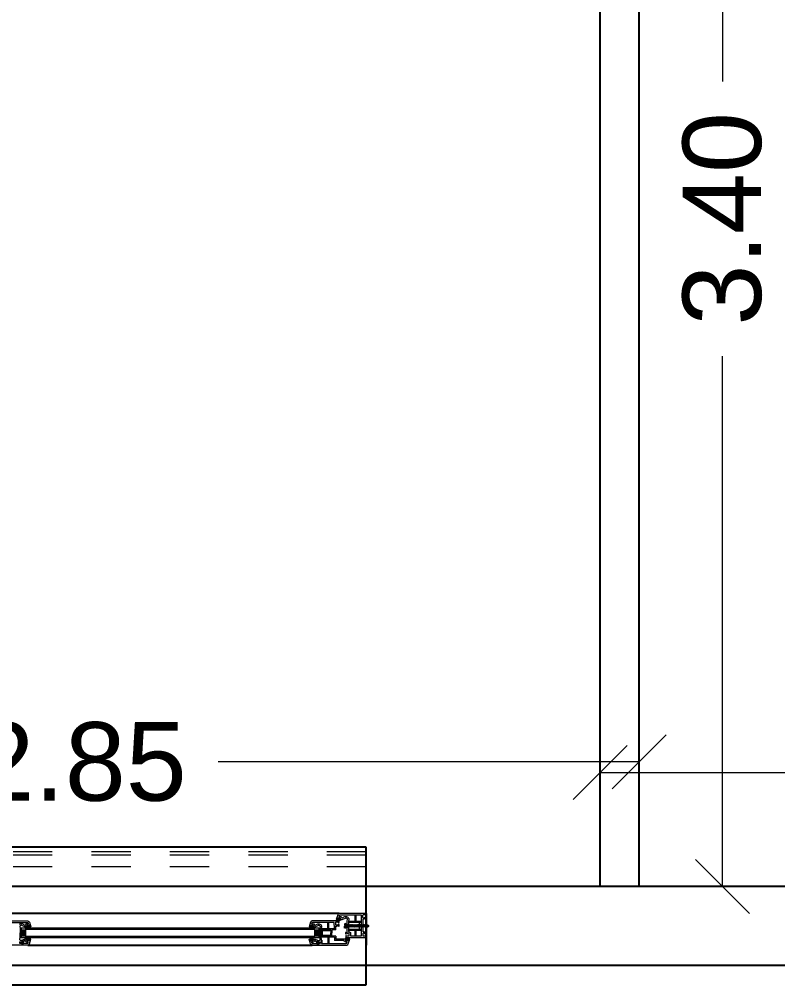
# Model space of a CAD drawing. Header units: metres. Extents: x -355 to 973, y -73 to 238.
# Drawn here: x 702.602 to 704.535, y 213.972 to 216.431 of the extents above; entities that cross this region are included whole.
import ezdxf

# ---------------------------------------------------------------- set-up
doc = ezdxf.new("R2010")
doc.units = ezdxf.units.M
doc.header["$LTSCALE"] = 3
doc.header["$MEASUREMENT"] = 0
doc.linetypes.add('202$0$HIDDEN', pattern=[0.375, 0.25, -0.125])
doc.linetypes.add('DASHED2', pattern=[0.375, 0.25, -0.125])
doc.layers.add('01B', color=10, linetype='Continuous')
doc.layers.add('5', color=2, linetype='Continuous')
doc.layers.add('05', color=21, linetype='Continuous', lineweight=5)
doc.layers.add('15', color=63, linetype='DASHED2', lineweight=15)
doc.styles.get("Standard").update_dxf_attribs({"font": 'arial.ttf'})
doc.dimstyles.new('ahmad', dxfattribs={"dimtxt": 0.2, "dimasz": 0.1375, "dimexe": 0, "dimexo": 0.0625, "dimgap": 0.09, "dimtad": 0, "dimzin": 0, "dimdsep": 46, "dimtxsty": 'Standard', "dimblk": 'OBLIQUE', "dimcen": 0.09, "dimclrd": 245, "dimclrt": 61, "dimadec": 0, "dimazin": 0, "dimtfac": 1, "dimtofl": 0, "dimtmove": 0, "dimatfit": 3, "dimldrblk": 'OBLIQUE', "dimfxl": 0, "dimfxlon": 1, "dimtolj": 1, "dimtzin": 0, "dimlwd": 13, "dimarcsym": 0})

# ---------------------------------------------------------------- blocks, each defined once
blk = doc.blocks.new('DSSSS')
at = {"layer": '05'}
for p, q in [((152.7604, -221.3864), (152.7604, -221.3872)), ((152.7604, -221.3872), (152.7664, -221.3872)), ((152.7664, -221.3872), (152.7664, -221.3863))]:
    blk.add_line(p, q, dxfattribs=at)
blk.add_lwpolyline([(152.7664, -221.3863), (152.7646, -221.3863), (152.7646, -221.384), (152.7657, -221.384), (152.7654, -221.383), (152.7617, -221.383), (152.7617, -221.3838), (152.7623, -221.3841), (152.763, -221.3847), (152.763, -221.3859), (152.7619, -221.3864), (152.7604, -221.3864)], dxfattribs=at)
blk = doc.blocks.new('ddd')
at = {"layer": '01B'}
for points in [[(1656.3947, 1003.8518), (1656.3838, 1003.8518), (1656.3838, 1003.8703), (1656.3947, 1003.8703)], [(1657.1326, 1003.8703), (1657.1435, 1003.8703), (1657.1435, 1003.8518), (1657.1326, 1003.8518)]]:
    blk.add_hatch(color=143, dxfattribs=at).paths.add_polyline_path(points)
at = {"layer": '01B', "color": 32}
for p, q in [((1657.2637, 1004.0293), (1657.2637, 1004.0793)), ((1657.2637, 1003.7293), (1657.2637, 1004.0293))]:
    blk.add_line(p, q, dxfattribs=at)
at = {"layer": '01B', "color": 143}
for p, q in [((1657.1951, 1003.9104), (1655.8322, 1003.9104)), ((1657.2637, 1003.9104), (1657.2637, 1003.8499)), ((1657.2637, 1003.9104), (1657.2637, 1003.8304)), ((1656.3838, 1003.8736), (1656.3838, 1003.8485)), ((1656.3947, 1003.8703), (1656.3947, 1003.8518)), ((1657.1326, 1003.8703), (1657.1326, 1003.8518)), ((1657.1435, 1003.8736), (1657.1435, 1003.8485)), ((1657.2091, 1003.8855), (1657.2091, 1003.8803)), ((1657.2091, 1003.8855), (1657.2144, 1003.8819)), ((1657.2091, 1003.8803), (1657.2112, 1003.8803)), ((1657.2091, 1003.8732), (1657.2091, 1003.8784)), ((1657.2091, 1003.8784), (1657.2112, 1003.8784)), ((1657.2091, 1003.8732), (1657.2144, 1003.8768)), ((1657.2112, 1003.8803), (1657.2112, 1003.8793)), ((1657.2112, 1003.8784), (1657.2112, 1003.8793)), ((1657.2144, 1003.8819), (1657.2202, 1003.8819)), ((1657.2144, 1003.8768), (1657.2202, 1003.8768)), ((1657.2202, 1003.8819), (1657.2202, 1003.8793)), ((1657.2202, 1003.8819), (1657.2223, 1003.8793)), ((1657.2202, 1003.8768), (1657.2202, 1003.8793)), ((1657.2202, 1003.8768), (1657.2223, 1003.8793)), ((1657.2214, 1003.8819), (1657.2207, 1003.8813)), ((1657.2214, 1003.8768), (1657.2207, 1003.8774)), ((1657.2214, 1003.8819), (1657.2235, 1003.8793)), ((1657.2214, 1003.8768), (1657.2235, 1003.8793)), ((1657.2227, 1003.8819), (1657.2219, 1003.8813)), ((1657.2227, 1003.8768), (1657.2219, 1003.8774)), ((1657.2227, 1003.8819), (1657.2248, 1003.8793)), ((1657.2227, 1003.8768), (1657.2248, 1003.8793)), ((1657.2239, 1003.8819), (1657.2232, 1003.8813)), ((1657.2239, 1003.8768), (1657.2232, 1003.8774)), ((1657.2239, 1003.8819), (1657.226, 1003.8793)), ((1657.2239, 1003.8768), (1657.226, 1003.8793)), ((1657.2251, 1003.8819), (1657.2244, 1003.8813)), ((1657.2251, 1003.8768), (1657.2244, 1003.8774)), ((1657.2251, 1003.8819), (1657.2273, 1003.8793)), ((1657.2251, 1003.8768), (1657.2273, 1003.8793)), ((1657.2264, 1003.8819), (1657.2257, 1003.8813)), ((1657.2264, 1003.8768), (1657.2257, 1003.8774)), ((1657.2264, 1003.8819), (1657.2285, 1003.8793)), ((1657.2264, 1003.8768), (1657.2285, 1003.8793)), ((1657.2276, 1003.8819), (1657.2269, 1003.8813)), ((1657.2276, 1003.8768), (1657.2269, 1003.8774)), ((1657.2276, 1003.8819), (1657.2298, 1003.8793)), ((1657.2276, 1003.8768), (1657.2298, 1003.8793)), ((1657.2289, 1003.8819), (1657.2282, 1003.8813)), ((1657.2289, 1003.8768), (1657.2282, 1003.8774)), ((1657.2289, 1003.8819), (1657.231, 1003.8793)), ((1657.2289, 1003.8768), (1657.231, 1003.8793)), ((1657.2301, 1003.8819), (1657.2294, 1003.8813)), ((1657.2301, 1003.8768), (1657.2294, 1003.8774)), ((1657.2301, 1003.8819), (1657.2323, 1003.8793)), ((1657.2301, 1003.8768), (1657.2323, 1003.8793)), ((1657.2314, 1003.8819), (1657.2306, 1003.8813)), ((1657.2314, 1003.8768), (1657.2306, 1003.8774)), ((1657.2314, 1003.8819), (1657.2335, 1003.8793)), ((1657.2314, 1003.8768), (1657.2335, 1003.8793)), ((1657.2326, 1003.8819), (1657.2319, 1003.8813)), ((1657.2326, 1003.8768), (1657.2319, 1003.8774)), ((1657.2326, 1003.8819), (1657.2347, 1003.8793)), ((1657.2326, 1003.8768), (1657.2347, 1003.8793)), ((1657.2339, 1003.8819), (1657.2331, 1003.8813)), ((1657.2339, 1003.8768), (1657.2331, 1003.8774)), ((1657.2339, 1003.8819), (1657.236, 1003.8793)), ((1657.2339, 1003.8768), (1657.236, 1003.8793)), ((1657.2351, 1003.8819), (1657.2344, 1003.8813)), ((1657.2351, 1003.8768), (1657.2344, 1003.8774)), ((1657.2351, 1003.8819), (1657.2372, 1003.8793)), ((1657.2351, 1003.8768), (1657.2372, 1003.8793)), ((1657.2364, 1003.8819), (1657.2356, 1003.8813)), ((1657.2364, 1003.8768), (1657.2356, 1003.8774)), ((1657.2364, 1003.8819), (1657.2385, 1003.8793)), ((1657.2364, 1003.8768), (1657.2385, 1003.8793)), ((1657.2376, 1003.8819), (1657.2369, 1003.8813)), ((1657.2376, 1003.8768), (1657.2369, 1003.8774)), ((1657.2376, 1003.8819), (1657.2397, 1003.8793)), ((1657.2376, 1003.8768), (1657.2397, 1003.8793)), ((1657.2388, 1003.8819), (1657.2381, 1003.8813)), ((1657.2388, 1003.8768), (1657.2381, 1003.8774)), ((1657.2388, 1003.8819), (1657.241, 1003.8793)), ((1657.2388, 1003.8768), (1657.241, 1003.8793)), ((1657.2401, 1003.8819), (1657.2394, 1003.8813)), ((1657.2401, 1003.8768), (1657.2394, 1003.8774)), ((1657.2401, 1003.8819), (1657.2422, 1003.8793)), ((1657.2401, 1003.8768), (1657.2422, 1003.8793)), ((1657.2413, 1003.8819), (1657.2406, 1003.8813)), ((1657.2413, 1003.8768), (1657.2406, 1003.8774)), ((1657.2413, 1003.8819), (1657.2435, 1003.8793)), ((1657.2413, 1003.8768), (1657.2435, 1003.8793)), ((1657.2426, 1003.8819), (1657.2419, 1003.8813)), ((1657.2426, 1003.8768), (1657.2419, 1003.8774)), ((1657.2426, 1003.8819), (1657.2447, 1003.8793)), ((1657.2426, 1003.8768), (1657.2447, 1003.8793)), ((1657.2438, 1003.8819), (1657.2431, 1003.8813)), ((1657.2438, 1003.8768), (1657.2431, 1003.8774)), ((1657.2438, 1003.8819), (1657.246, 1003.8793)), ((1657.2438, 1003.8768), (1657.246, 1003.8793)), ((1657.2451, 1003.8819), (1657.2443, 1003.8813)), ((1657.2451, 1003.8768), (1657.2443, 1003.8774)), ((1657.2451, 1003.8819), (1657.2472, 1003.8793)), ((1657.2451, 1003.8768), (1657.2472, 1003.8793)), ((1657.2463, 1003.8819), (1657.2456, 1003.8813)), ((1657.2463, 1003.8768), (1657.2456, 1003.8774)), ((1657.2463, 1003.8819), (1657.2484, 1003.8793)), ((1657.2463, 1003.8768), (1657.2484, 1003.8793)), ((1657.2476, 1003.8819), (1657.2468, 1003.8813)), ((1657.2476, 1003.8768), (1657.2468, 1003.8774)), ((1657.2476, 1003.8819), (1657.2497, 1003.8793)), ((1657.2476, 1003.8768), (1657.2497, 1003.8793)), ((1657.2488, 1003.8819), (1657.2481, 1003.8813)), ((1657.2488, 1003.8768), (1657.2481, 1003.8774)), ((1657.2488, 1003.8819), (1657.2509, 1003.8793)), ((1657.2488, 1003.8768), (1657.2509, 1003.8793)), ((1657.2501, 1003.8819), (1657.2493, 1003.8813)), ((1657.2501, 1003.8768), (1657.2493, 1003.8774)), ((1657.2501, 1003.8819), (1657.2522, 1003.8793)), ((1657.2501, 1003.8768), (1657.2522, 1003.8793)), ((1657.2513, 1003.8819), (1657.2506, 1003.8813)), ((1657.2513, 1003.8768), (1657.2506, 1003.8774)), ((1657.2513, 1003.8819), (1657.2534, 1003.8793)), ((1657.2513, 1003.8768), (1657.2534, 1003.8793)), ((1657.2525, 1003.8819), (1657.2518, 1003.8813)), ((1657.2525, 1003.8768), (1657.2518, 1003.8774)), ((1657.2525, 1003.8819), (1657.2547, 1003.8793)), ((1657.2525, 1003.8768), (1657.2547, 1003.8793)), ((1657.2538, 1003.8819), (1657.2531, 1003.8813)), ((1657.2538, 1003.8768), (1657.2531, 1003.8774)), ((1657.2538, 1003.8819), (1657.2559, 1003.8793)), ((1657.2538, 1003.8768), (1657.2559, 1003.8793)), ((1657.255, 1003.8819), (1657.2543, 1003.8813)), ((1657.255, 1003.8768), (1657.2543, 1003.8774)), ((1657.255, 1003.8819), (1657.2572, 1003.8793)), ((1657.255, 1003.8768), (1657.2572, 1003.8793)), ((1657.2563, 1003.8819), (1657.2556, 1003.8813)), ((1657.2563, 1003.8768), (1657.2556, 1003.8774)), ((1657.2563, 1003.8819), (1657.2584, 1003.8793)), ((1657.2563, 1003.8768), (1657.2584, 1003.8793)), ((1657.2575, 1003.8819), (1657.2568, 1003.8813)), ((1657.2575, 1003.8768), (1657.2568, 1003.8774)), ((1657.2575, 1003.8819), (1657.2597, 1003.8793)), ((1657.2575, 1003.8768), (1657.2597, 1003.8793)), ((1657.2588, 1003.8819), (1657.258, 1003.8813)), ((1657.2588, 1003.8768), (1657.258, 1003.8774)), ((1657.2588, 1003.8819), (1657.2609, 1003.8793)), ((1657.2588, 1003.8768), (1657.2609, 1003.8793)), ((1657.26, 1003.8819), (1657.2593, 1003.8813)), ((1657.26, 1003.8768), (1657.2593, 1003.8774)), ((1657.26, 1003.8819), (1657.2622, 1003.8793)), ((1657.26, 1003.8768), (1657.2622, 1003.8793)), ((1657.2613, 1003.8819), (1657.2605, 1003.8813)), ((1657.2613, 1003.8768), (1657.2605, 1003.8774)), ((1657.2613, 1003.8819), (1657.2634, 1003.8793)), ((1657.2613, 1003.8768), (1657.2634, 1003.8793)), ((1657.2625, 1003.8819), (1657.2618, 1003.8813)), ((1657.2625, 1003.8768), (1657.2618, 1003.8774)), ((1657.2625, 1003.8819), (1657.2646, 1003.8793)), ((1657.2625, 1003.8768), (1657.2646, 1003.8793)), ((1657.2638, 1003.8819), (1657.263, 1003.8813)), ((1657.2638, 1003.8768), (1657.263, 1003.8774)), ((1657.2638, 1003.8819), (1657.2659, 1003.8793)), ((1657.2638, 1003.8768), (1657.2659, 1003.8793)), ((1657.265, 1003.8819), (1657.2643, 1003.8813)), ((1657.265, 1003.8768), (1657.2643, 1003.8774)), ((1657.265, 1003.8819), (1657.2671, 1003.8793)), ((1657.265, 1003.8819), (1657.2704, 1003.8793)), ((1657.265, 1003.8768), (1657.2671, 1003.8793)), ((1657.265, 1003.8768), (1657.2704, 1003.8793)), ((1657.1721, 1003.8676), (1657.151, 1003.8676)), ((1657.151, 1003.8676), (1657.151, 1003.8546)), ((1657.151, 1003.8546), (1657.1718, 1003.8546)), ((1656.3812, 1003.8384), (1656.3812, 1003.8342)), ((1656.3816, 1003.8369), (1656.3814, 1003.8363)), ((1656.3866, 1003.842), (1656.3866, 1003.8379)), ((1656.3866, 1003.8342), (1656.3866, 1003.8304)), ((1656.3882, 1003.8385), (1656.3871, 1003.8364)), ((1656.3874, 1003.8358), (1656.3882, 1003.8342)), ((1656.3882, 1003.8428), (1656.3882, 1003.8385)), ((1656.3882, 1003.8342), (1656.3882, 1003.8304)), ((1656.3901, 1003.8395), (1656.3885, 1003.8364)), ((1656.3885, 1003.8364), (1656.3896, 1003.8342)), ((1656.4015, 1003.8304), (1657.1259, 1003.8304)), ((1657.1372, 1003.8395), (1657.1388, 1003.8364)), ((1657.1388, 1003.8364), (1657.1377, 1003.8342)), ((1657.1392, 1003.8428), (1657.1392, 1003.8385)), ((1657.1392, 1003.8385), (1657.1403, 1003.8364)), ((1657.14, 1003.8358), (1657.1392, 1003.8342)), ((1657.1392, 1003.8342), (1657.1392, 1003.8304)), ((1657.1407, 1003.842), (1657.1407, 1003.8379)), ((1657.1407, 1003.8342), (1657.1407, 1003.8304)), ((1657.1458, 1003.8369), (1657.1459, 1003.8363)), ((1657.1462, 1003.8384), (1657.1462, 1003.8342)), ((1657.1499, 1003.8427), (1657.1499, 1003.8342))]:
    blk.add_line(p, q, dxfattribs=at)
at = {"layer": '05', "color": 143}
for p, q in [((1657.1911, 1003.907), (1657.1872, 1003.8953)), ((1657.1872, 1003.8953), (1657.1911, 1003.8953)), ((1657.1895, 1003.8966), (1657.1902, 1003.8989)), ((1657.1896, 1003.8962), (1657.1895, 1003.8966)), ((1657.1899, 1003.8958), (1657.1896, 1003.8962)), ((1657.1904, 1003.8957), (1657.1899, 1003.8958)), ((1657.19, 1003.8929), (1657.19, 1003.894)), ((1657.1902, 1003.8989), (1657.1905, 1003.8993)), ((1657.1911, 1003.8957), (1657.1904, 1003.8957)), ((1657.1905, 1003.8993), (1657.1908, 1003.8995)), ((1657.1908, 1003.8995), (1657.1965, 1003.8995)), ((1657.1924, 1003.9087), (1657.1911, 1003.907)), ((1657.1911, 1003.8953), (1657.1911, 1003.8957)), ((1657.1951, 1003.9104), (1657.1924, 1003.9087)), ((1657.1945, 1003.9052), (1657.1939, 1003.9033)), ((1657.1939, 1003.9033), (1657.1973, 1003.9033)), ((1657.195, 1003.9058), (1657.1945, 1003.9052)), ((1657.1962, 1003.9066), (1657.195, 1003.9058)), ((1657.2637, 1003.9104), (1657.1951, 1003.9104)), ((1657.196, 1003.8958), (1657.1957, 1003.8955)), ((1657.1957, 1003.8955), (1657.1957, 1003.8953)), ((1657.1957, 1003.8953), (1657.1961, 1003.8951)), ((1657.1974, 1003.8964), (1657.196, 1003.8958)), ((1657.1961, 1003.8951), (1657.2025, 1003.8951)), ((1657.2513, 1003.9066), (1657.1962, 1003.9066)), ((1657.1965, 1003.8995), (1657.197, 1003.8993)), ((1657.197, 1003.8993), (1657.1974, 1003.8989)), ((1657.1973, 1003.9033), (1657.1992, 1003.9026)), ((1657.1974, 1003.8989), (1657.1974, 1003.8964)), ((1657.1977, 1003.8939), (1657.1977, 1003.8929)), ((1657.1992, 1003.9026), (1657.2012, 1003.9005)), ((1657.2012, 1003.9005), (1657.2012, 1003.899)), ((1657.2012, 1003.899), (1657.2017, 1003.899)), ((1657.2017, 1003.899), (1657.2093, 1003.9027)), ((1657.2025, 1003.8951), (1657.2106, 1003.899)), ((1657.2093, 1003.9027), (1657.2113, 1003.9031)), ((1657.2106, 1003.899), (1657.2116, 1003.8993)), ((1657.2113, 1003.9031), (1657.2133, 1003.903)), ((1657.2116, 1003.8993), (1657.2126, 1003.8992)), ((1657.2126, 1003.8992), (1657.2135, 1003.8989)), ((1657.2133, 1003.903), (1657.2152, 1003.9024)), ((1657.2135, 1003.8989), (1657.2143, 1003.8983)), ((1657.2143, 1003.8983), (1657.2149, 1003.8976)), ((1657.2154, 1003.8958), (1657.2144, 1003.8914)), ((1657.2149, 1003.8976), (1657.2154, 1003.8969)), ((1657.2152, 1003.9024), (1657.217, 1003.9011)), ((1657.2154, 1003.8969), (1657.2154, 1003.8958)), ((1657.217, 1003.9011), (1657.218, 1003.8999)), ((1657.218, 1003.8999), (1657.2192, 1003.898)), ((1657.2192, 1003.8954), (1657.2182, 1003.891)), ((1657.2192, 1003.898), (1657.2192, 1003.8954)), ((1657.2352, 1003.8904), (1657.2352, 1003.9066)), ((1657.2377, 1003.8904), (1657.2377, 1003.9066)), ((1657.2513, 1003.8993), (1657.2513, 1003.9066)), ((1657.2521, 1003.8982), (1657.2513, 1003.8993)), ((1657.252, 1003.8979), (1657.2521, 1003.8982)), ((1657.252, 1003.8755), (1657.252, 1003.8979)), ((1657.2551, 1003.9067), (1657.2557, 1003.9077)), ((1657.2551, 1003.9006), (1657.2551, 1003.9067)), ((1657.2558, 1003.8997), (1657.2551, 1003.9006)), ((1657.2557, 1003.9077), (1657.2563, 1003.9078)), ((1657.2571, 1003.8991), (1657.2558, 1003.8997)), ((1657.2558, 1003.8967), (1657.2561, 1003.8971)), ((1657.2558, 1003.8755), (1657.2558, 1003.8967)), ((1657.2561, 1003.8971), (1657.2572, 1003.8971)), ((1657.2563, 1003.9078), (1657.2606, 1003.9078)), ((1657.2584, 1003.8999), (1657.2571, 1003.8991)), ((1657.2572, 1003.8971), (1657.2584, 1003.8971)), ((1657.2623, 1003.9014), (1657.2584, 1003.8999)), ((1657.2584, 1003.8971), (1657.2622, 1003.8989)), ((1657.2606, 1003.9078), (1657.2617, 1003.9073)), ((1657.2617, 1003.9073), (1657.2617, 1003.9063)), ((1657.2617, 1003.9063), (1657.2623, 1003.9057)), ((1657.2622, 1003.8989), (1657.2626, 1003.8984)), ((1657.2623, 1003.9057), (1657.2637, 1003.9064)), ((1657.2637, 1003.9013), (1657.2623, 1003.9014)), ((1657.2626, 1003.8984), (1657.2627, 1003.8971)), ((1657.2627, 1003.8971), (1657.2633, 1003.897)), ((1657.2633, 1003.897), (1657.2637, 1003.8972)), ((1657.2637, 1003.9064), (1657.2637, 1003.9104)), ((1657.2637, 1003.8972), (1657.2637, 1003.9013)), ((1657.1827, 1003.8717), (1657.149, 1003.8717)), ((1657.1739, 1003.8691), (1657.149, 1003.8691)), ((1657.166, 1003.8717), (1657.166, 1003.8879)), ((1657.1685, 1003.8717), (1657.1685, 1003.8879)), ((1657.1739, 1003.8691), (1657.1739, 1003.861)), ((1657.1866, 1003.8691), (1657.1764, 1003.8691)), ((1657.1764, 1003.8691), (1657.1764, 1003.861)), ((1657.1977, 1003.8929), (1657.19, 1003.8929)), ((1657.2144, 1003.8914), (1657.2144, 1003.8833)), ((1657.2144, 1003.8833), (1657.2144, 1003.8632)), ((1657.2182, 1003.891), (1657.2182, 1003.8833)), ((1657.252, 1003.8904), (1657.2182, 1003.8904)), ((1657.252, 1003.8878), (1657.2182, 1003.8878)), ((1657.2182, 1003.8833), (1657.2182, 1003.865)), ((1657.2182, 1003.8709), (1657.252, 1003.8709)), ((1657.2457, 1003.8878), (1657.2457, 1003.8709)), ((1657.252, 1003.8612), (1657.252, 1003.8755)), ((1657.2558, 1003.864), (1657.2558, 1003.8755)), ((1656.3811, 1003.845), (1656.3821, 1003.8494)), ((1656.3812, 1003.8439), (1656.3811, 1003.845)), ((1656.3817, 1003.8431), (1656.3812, 1003.8439)), ((1656.3821, 1003.8567), (1656.3821, 1003.861)), ((1656.3821, 1003.8494), (1656.3821, 1003.8567)), ((1656.394, 1003.8456), (1656.3882, 1003.8428)), ((1656.4005, 1003.8456), (1656.394, 1003.8456)), ((1656.3989, 1003.8469), (1656.3989, 1003.8479)), ((1656.3989, 1003.8479), (1656.4065, 1003.8479)), ((1656.3992, 1003.8444), (1656.4005, 1003.845)), ((1656.3992, 1003.8418), (1656.3992, 1003.8444)), ((1656.4009, 1003.8454), (1656.4005, 1003.8456)), ((1656.4005, 1003.845), (1656.4009, 1003.8452)), ((1656.4009, 1003.8452), (1656.4009, 1003.8454)), ((1656.4093, 1003.8455), (1656.4054, 1003.8455)), ((1656.4054, 1003.8455), (1656.4054, 1003.8451)), ((1656.4054, 1003.8451), (1656.4061, 1003.8451)), ((1656.4055, 1003.8338), (1656.4093, 1003.8455)), ((1656.4061, 1003.8451), (1656.4067, 1003.845)), ((1656.407, 1003.8441), (1656.4064, 1003.8419)), ((1656.4065, 1003.8479), (1656.4065, 1003.8467)), ((1656.4067, 1003.845), (1656.4069, 1003.8445)), ((1656.4069, 1003.8445), (1656.407, 1003.8441)), ((1657.1219, 1003.8338), (1657.118, 1003.8455)), ((1657.118, 1003.8455), (1657.1219, 1003.8455)), ((1657.1204, 1003.8445), (1657.1203, 1003.8441)), ((1657.1203, 1003.8441), (1657.1209, 1003.8419)), ((1657.1206, 1003.845), (1657.1204, 1003.8445)), ((1657.1212, 1003.8451), (1657.1206, 1003.845)), ((1657.1285, 1003.8479), (1657.1208, 1003.8479)), ((1657.1208, 1003.8479), (1657.1208, 1003.8467)), ((1657.1219, 1003.8451), (1657.1212, 1003.8451)), ((1657.1219, 1003.8455), (1657.1219, 1003.8451)), ((1657.1265, 1003.8454), (1657.1269, 1003.8456)), ((1657.1265, 1003.8452), (1657.1265, 1003.8454)), ((1657.1268, 1003.845), (1657.1265, 1003.8452)), ((1657.1282, 1003.8444), (1657.1268, 1003.845)), ((1657.1269, 1003.8456), (1657.1333, 1003.8456)), ((1657.1282, 1003.8418), (1657.1282, 1003.8444)), ((1657.1285, 1003.8469), (1657.1285, 1003.8479)), ((1657.1333, 1003.8456), (1657.1392, 1003.8428)), ((1657.1452, 1003.8567), (1657.1452, 1003.861)), ((1657.1452, 1003.8494), (1657.1452, 1003.8567)), ((1657.1462, 1003.845), (1657.1452, 1003.8494)), ((1657.1457, 1003.8431), (1657.1462, 1003.8439)), ((1657.1462, 1003.8439), (1657.1462, 1003.845)), ((1657.149, 1003.8567), (1657.149, 1003.861)), ((1657.149, 1003.8498), (1657.149, 1003.8567)), ((1657.1739, 1003.8529), (1657.149, 1003.8529)), ((1657.1827, 1003.8504), (1657.149, 1003.8504)), ((1657.15, 1003.8453), (1657.149, 1003.8498)), ((1657.1499, 1003.8427), (1657.15, 1003.8453)), ((1657.166, 1003.8504), (1657.166, 1003.8342)), ((1657.1685, 1003.8504), (1657.1685, 1003.8342)), ((1657.1739, 1003.8529), (1657.1739, 1003.861)), ((1657.1764, 1003.8529), (1657.1764, 1003.861)), ((1657.1866, 1003.8529), (1657.1764, 1003.8529)), ((1657.1827, 1003.8504), (1657.1827, 1003.8418)), ((1657.1866, 1003.8529), (1657.1866, 1003.8456)), ((1657.213, 1003.8456), (1657.1866, 1003.8456)), ((1657.2119, 1003.862), (1657.2113, 1003.8624)), ((1657.2113, 1003.8624), (1657.2113, 1003.8596)), ((1657.2113, 1003.8596), (1657.2119, 1003.8591)), ((1657.2117, 1003.8544), (1657.2114, 1003.8541)), ((1657.2114, 1003.8541), (1657.2114, 1003.8499)), ((1657.2114, 1003.8499), (1657.2637, 1003.8499)), ((1657.2114, 1003.8469), (1657.2114, 1003.8483)), ((1657.2114, 1003.8483), (1657.2191, 1003.8483)), ((1657.2126, 1003.8544), (1657.2117, 1003.8544)), ((1657.2117, 1003.8444), (1657.2131, 1003.845)), ((1657.2117, 1003.8418), (1657.2117, 1003.8444)), ((1657.2127, 1003.8614), (1657.2119, 1003.862)), ((1657.2119, 1003.8591), (1657.216, 1003.8598)), ((1657.2129, 1003.8541), (1657.2126, 1003.8544)), ((1657.2135, 1003.8619), (1657.2127, 1003.8614)), ((1657.2129, 1003.8535), (1657.2129, 1003.8541)), ((1657.2131, 1003.8529), (1657.2129, 1003.8535)), ((1657.2134, 1003.8454), (1657.213, 1003.8456)), ((1657.2135, 1003.8527), (1657.2131, 1003.8529)), ((1657.2131, 1003.845), (1657.2134, 1003.8452)), ((1657.2134, 1003.8452), (1657.2134, 1003.8454)), ((1657.2141, 1003.8625), (1657.2135, 1003.8619)), ((1657.219, 1003.8527), (1657.2135, 1003.8527)), ((1657.2144, 1003.8632), (1657.2141, 1003.8625)), ((1657.216, 1003.8598), (1657.2171, 1003.8611)), ((1657.2171, 1003.8611), (1657.2181, 1003.8611)), ((1657.218, 1003.8338), (1657.2219, 1003.8455)), ((1657.2219, 1003.8455), (1657.218, 1003.8455)), ((1657.218, 1003.8455), (1657.218, 1003.8451)), ((1657.218, 1003.8451), (1657.2187, 1003.8451)), ((1657.2181, 1003.8611), (1657.2191, 1003.8609)), ((1657.2182, 1003.8683), (1657.252, 1003.8683)), ((1657.2182, 1003.865), (1657.2186, 1003.865)), ((1657.2186, 1003.865), (1657.221, 1003.8643)), ((1657.2187, 1003.8451), (1657.2192, 1003.845)), ((1657.2195, 1003.8531), (1657.219, 1003.8527)), ((1657.2196, 1003.8441), (1657.219, 1003.8419)), ((1657.2191, 1003.8609), (1657.2197, 1003.8603)), ((1657.2191, 1003.8483), (1657.2191, 1003.8467)), ((1657.2192, 1003.845), (1657.2195, 1003.8445)), ((1657.2197, 1003.8537), (1657.2195, 1003.8531)), ((1657.2195, 1003.8445), (1657.2196, 1003.8441)), ((1657.2197, 1003.8603), (1657.2197, 1003.8537)), ((1657.221, 1003.8643), (1657.2235, 1003.862)), ((1657.2235, 1003.862), (1657.2235, 1003.8537)), ((1657.2235, 1003.8537), (1657.252, 1003.8537)), ((1657.2352, 1003.8537), (1657.2352, 1003.8683)), ((1657.2377, 1003.8537), (1657.2377, 1003.8683)), ((1657.252, 1003.8537), (1657.252, 1003.8612)), ((1657.2586, 1003.864), (1657.2558, 1003.864)), ((1657.2558, 1003.8601), (1657.2562, 1003.8609)), ((1657.2558, 1003.8529), (1657.2558, 1003.8601)), ((1657.2563, 1003.8525), (1657.2558, 1003.8529)), ((1657.2562, 1003.8609), (1657.257, 1003.8613)), ((1657.2616, 1003.8525), (1657.2563, 1003.8525)), ((1657.257, 1003.8613), (1657.2582, 1003.8612)), ((1657.2582, 1003.8612), (1657.2589, 1003.8606)), ((1657.2593, 1003.8635), (1657.2586, 1003.864)), ((1657.2589, 1003.8606), (1657.2596, 1003.8599)), ((1657.2612, 1003.8623), (1657.2593, 1003.8635)), ((1657.2596, 1003.8599), (1657.263, 1003.8594)), ((1657.2622, 1003.8623), (1657.2612, 1003.8623)), ((1657.2624, 1003.8533), (1657.2616, 1003.8525)), ((1657.2628, 1003.8638), (1657.2622, 1003.8623)), ((1657.2631, 1003.8544), (1657.2624, 1003.8543)), ((1657.2624, 1003.8543), (1657.2624, 1003.8533)), ((1657.2631, 1003.8638), (1657.2628, 1003.8638)), ((1657.263, 1003.8594), (1657.2637, 1003.8599)), ((1657.2637, 1003.8637), (1657.2631, 1003.8638)), ((1657.2637, 1003.8541), (1657.2631, 1003.8544)), ((1657.2637, 1003.8599), (1657.2637, 1003.8637)), ((1657.2637, 1003.8637), (1657.2637, 1003.8637)), ((1657.2637, 1003.8499), (1657.2637, 1003.8541)), ((1656.3866, 1003.8304), (1656.3159, 1003.8304)), ((1656.3832, 1003.8378), (1656.3812, 1003.8384)), ((1656.3866, 1003.8342), (1656.3812, 1003.8342)), ((1656.3835, 1003.8356), (1656.3814, 1003.8363)), ((1656.3836, 1003.8362), (1656.3816, 1003.8369)), ((1656.3822, 1003.8424), (1656.3817, 1003.8431)), ((1656.3831, 1003.8418), (1656.3822, 1003.8424)), ((1656.3839, 1003.8416), (1656.3831, 1003.8418)), ((1656.3852, 1003.8376), (1656.3832, 1003.8378)), ((1656.3857, 1003.8354), (1656.3835, 1003.8356)), ((1656.3856, 1003.8361), (1656.3836, 1003.8362)), ((1656.385, 1003.8415), (1656.3839, 1003.8416)), ((1656.386, 1003.8417), (1656.385, 1003.8415)), ((1656.3866, 1003.8379), (1656.3852, 1003.8376)), ((1656.3871, 1003.8364), (1656.3856, 1003.8361)), ((1656.3874, 1003.8358), (1656.3857, 1003.8354)), ((1656.3866, 1003.842), (1656.386, 1003.8417)), ((1656.4015, 1003.8304), (1656.3882, 1003.8304)), ((1656.4004, 1003.8342), (1656.3896, 1003.8342)), ((1656.3949, 1003.8418), (1656.3901, 1003.8395)), ((1656.3953, 1003.8418), (1656.3949, 1003.8418)), ((1656.3953, 1003.8403), (1656.3953, 1003.8418)), ((1656.3974, 1003.8382), (1656.3953, 1003.8403)), ((1656.3993, 1003.8374), (1656.3974, 1003.8382)), ((1656.3996, 1003.8414), (1656.3992, 1003.8418)), ((1656.4026, 1003.8374), (1656.3993, 1003.8374)), ((1656.4, 1003.8412), (1656.3996, 1003.8414)), ((1656.4057, 1003.8412), (1656.4, 1003.8412)), ((1656.4004, 1003.8342), (1656.4016, 1003.835)), ((1656.4015, 1003.8304), (1656.4042, 1003.8321)), ((1656.4016, 1003.835), (1656.402, 1003.8356)), ((1656.402, 1003.8356), (1656.4026, 1003.8374)), ((1656.4042, 1003.8321), (1656.4055, 1003.8338)), ((1656.4061, 1003.8415), (1656.4057, 1003.8412)), ((1656.4064, 1003.8419), (1656.4061, 1003.8415)), ((1657.1209, 1003.8419), (1657.1212, 1003.8415)), ((1657.1212, 1003.8415), (1657.1216, 1003.8412)), ((1657.1216, 1003.8412), (1657.1273, 1003.8412)), ((1657.1232, 1003.8321), (1657.1219, 1003.8338)), ((1657.1259, 1003.8304), (1657.1232, 1003.8321)), ((1657.1253, 1003.8356), (1657.1247, 1003.8374)), ((1657.1247, 1003.8374), (1657.128, 1003.8374)), ((1657.1258, 1003.835), (1657.1253, 1003.8356)), ((1657.127, 1003.8342), (1657.1258, 1003.835)), ((1657.1259, 1003.8304), (1657.1392, 1003.8304)), ((1657.127, 1003.8342), (1657.1377, 1003.8342)), ((1657.1273, 1003.8412), (1657.1278, 1003.8414)), ((1657.1278, 1003.8414), (1657.1282, 1003.8418)), ((1657.128, 1003.8374), (1657.1299, 1003.8382)), ((1657.1299, 1003.8382), (1657.132, 1003.8403)), ((1657.132, 1003.8403), (1657.132, 1003.8418)), ((1657.132, 1003.8418), (1657.1324, 1003.8418)), ((1657.1324, 1003.8418), (1657.1372, 1003.8395)), ((1657.14, 1003.8358), (1657.1416, 1003.8354)), ((1657.1403, 1003.8364), (1657.1417, 1003.8361)), ((1657.1407, 1003.842), (1657.1413, 1003.8417)), ((1657.1407, 1003.8379), (1657.1421, 1003.8376)), ((1657.1407, 1003.8342), (1657.1462, 1003.8342)), ((1657.1407, 1003.8304), (1657.214, 1003.8304)), ((1657.1413, 1003.8417), (1657.1424, 1003.8415)), ((1657.1416, 1003.8354), (1657.1438, 1003.8356)), ((1657.1417, 1003.8361), (1657.1437, 1003.8362)), ((1657.1421, 1003.8376), (1657.1441, 1003.8378)), ((1657.1424, 1003.8415), (1657.1434, 1003.8416)), ((1657.1434, 1003.8416), (1657.1443, 1003.8418)), ((1657.1437, 1003.8362), (1657.1458, 1003.8369)), ((1657.1438, 1003.8356), (1657.1459, 1003.8363)), ((1657.1441, 1003.8378), (1657.1462, 1003.8384)), ((1657.1443, 1003.8418), (1657.1451, 1003.8424)), ((1657.1451, 1003.8424), (1657.1457, 1003.8431)), ((1657.1499, 1003.8342), (1657.2129, 1003.8342)), ((1657.2079, 1003.8418), (1657.1827, 1003.8418)), ((1657.2079, 1003.8403), (1657.2079, 1003.8418)), ((1657.2099, 1003.8382), (1657.2079, 1003.8403)), ((1657.2119, 1003.8374), (1657.2099, 1003.8382)), ((1657.2121, 1003.8414), (1657.2117, 1003.8418)), ((1657.2152, 1003.8374), (1657.2119, 1003.8374)), ((1657.2126, 1003.8412), (1657.2121, 1003.8414)), ((1657.2183, 1003.8412), (1657.2126, 1003.8412)), ((1657.2129, 1003.8342), (1657.2141, 1003.835)), ((1657.214, 1003.8304), (1657.2167, 1003.8321)), ((1657.2141, 1003.835), (1657.2146, 1003.8356)), ((1657.2146, 1003.8356), (1657.2152, 1003.8374)), ((1657.2167, 1003.8321), (1657.218, 1003.8338)), ((1657.2186, 1003.8415), (1657.2183, 1003.8412)), ((1657.219, 1003.8419), (1657.2186, 1003.8415))]:
    blk.add_line(p, q, dxfattribs=at)
at = {"layer": '05', "color": 107}
for p, q in [((1657.1435, 1003.8736), (1656.3838, 1003.8736)), ((1657.1326, 1003.8703), (1656.3947, 1003.8703)), ((1657.1435, 1003.8485), (1656.3838, 1003.8485)), ((1657.1326, 1003.8518), (1656.3947, 1003.8518))]:
    blk.add_line(p, q, dxfattribs=at)
at = {"layer": '05', "color": 143}
for points in [[(1657.19, 1003.894), (1657.1924, 1003.894), (1657.1924, 1003.8969), (1657.1909, 1003.8969), (1657.1913, 1003.8982), (1657.1961, 1003.8982), (1657.1961, 1003.8972), (1657.1953, 1003.8969), (1657.1944, 1003.8961), (1657.1944, 1003.8945), (1657.1958, 1003.8939), (1657.1977, 1003.8939)], [(1656.3329, 1003.8917), (1656.4015, 1003.8917), (1656.4042, 1003.89), (1656.4055, 1003.8883), (1656.4093, 1003.8766), (1656.4054, 1003.8766), (1656.4054, 1003.877), (1656.4061, 1003.877), (1656.4067, 1003.8771), (1656.4069, 1003.8775), (1656.407, 1003.878), (1656.4064, 1003.8802), (1656.4061, 1003.8806), (1656.4057, 1003.8808), (1656.4, 1003.8808), (1656.3996, 1003.8807), (1656.3992, 1003.8803), (1656.3992, 1003.8777), (1656.4005, 1003.8771), (1656.4009, 1003.8768), (1656.4009, 1003.8766), (1656.4005, 1003.8765), (1656.394, 1003.8765), (1656.386, 1003.8804), (1656.385, 1003.8806), (1656.3839, 1003.8805), (1656.3831, 1003.8802), (1656.3822, 1003.8796), (1656.3817, 1003.879), (1656.3812, 1003.8782), (1656.3811, 1003.8771), (1656.3821, 1003.8727), (1656.3821, 1003.8654), (1656.3821, 1003.861)], [(1656.3452, 1003.8879), (1656.4004, 1003.8879), (1656.4016, 1003.8871), (1656.402, 1003.8865), (1656.4026, 1003.8847), (1656.3993, 1003.8847), (1656.3974, 1003.8839), (1656.3953, 1003.8818), (1656.3953, 1003.8803), (1656.3949, 1003.8803), (1656.3873, 1003.884), (1656.3852, 1003.8845), (1656.3832, 1003.8843), (1656.3814, 1003.8837), (1656.3795, 1003.8825)], [(1657.1944, 1003.8917), (1657.1259, 1003.8917), (1657.1232, 1003.89), (1657.1219, 1003.8883), (1657.118, 1003.8766), (1657.1219, 1003.8766), (1657.1219, 1003.877), (1657.1212, 1003.877), (1657.1206, 1003.8771), (1657.1204, 1003.8775), (1657.1203, 1003.878), (1657.1209, 1003.8802), (1657.1212, 1003.8806), (1657.1216, 1003.8808), (1657.1273, 1003.8808), (1657.1278, 1003.8807), (1657.1282, 1003.8803), (1657.1282, 1003.8777), (1657.1268, 1003.8771), (1657.1265, 1003.8768), (1657.1265, 1003.8766), (1657.1269, 1003.8765), (1657.1333, 1003.8765), (1657.1413, 1003.8804), (1657.1424, 1003.8806), (1657.1434, 1003.8805), (1657.1443, 1003.8802), (1657.1451, 1003.8796), (1657.1457, 1003.879), (1657.1462, 1003.8782), (1657.1462, 1003.8771), (1657.1452, 1003.8727), (1657.1452, 1003.8654), (1657.1452, 1003.861)], [(1657.1827, 1003.8717), (1657.1827, 1003.8792), (1657.1829, 1003.8795), (1657.1821, 1003.8806), (1657.1821, 1003.8879), (1657.127, 1003.8879), (1657.1258, 1003.8871), (1657.1253, 1003.8865), (1657.1247, 1003.8847), (1657.128, 1003.8847), (1657.1299, 1003.8839), (1657.132, 1003.8818), (1657.132, 1003.8803), (1657.1324, 1003.8803), (1657.1401, 1003.884), (1657.1421, 1003.8845), (1657.1441, 1003.8843), (1657.1459, 1003.8837), (1657.1478, 1003.8825), (1657.1488, 1003.8812), (1657.1499, 1003.8794), (1657.15, 1003.8768), (1657.149, 1003.8723), (1657.149, 1003.8654), (1657.149, 1003.861)], [(1657.1866, 1003.8691), (1657.1866, 1003.878), (1657.1869, 1003.8784), (1657.188, 1003.8784), (1657.1892, 1003.8784), (1657.1929, 1003.8802), (1657.1934, 1003.8797), (1657.1935, 1003.8785), (1657.1941, 1003.8783), (1657.1944, 1003.8785), (1657.1944, 1003.8826), (1657.193, 1003.8828), (1657.1892, 1003.8813), (1657.1879, 1003.8805), (1657.1866, 1003.881), (1657.1859, 1003.8819), (1657.1859, 1003.888), (1657.1865, 1003.889), (1657.1871, 1003.8891), (1657.1914, 1003.8891), (1657.1925, 1003.8887), (1657.1925, 1003.8876), (1657.193, 1003.8871), (1657.1944, 1003.8877), (1657.1944, 1003.8917)], [(1656.4065, 1003.8467), (1656.4041, 1003.8467), (1656.4041, 1003.8438), (1656.4056, 1003.8438), (1656.4053, 1003.8425), (1656.4004, 1003.8425), (1656.4004, 1003.8435), (1656.4012, 1003.8439), (1656.4021, 1003.8446), (1656.4021, 1003.8462), (1656.4008, 1003.8469), (1656.3989, 1003.8469)], [(1657.1208, 1003.8467), (1657.1232, 1003.8467), (1657.1232, 1003.8438), (1657.1217, 1003.8438), (1657.1221, 1003.8425), (1657.1269, 1003.8425), (1657.1269, 1003.8435), (1657.1261, 1003.8439), (1657.1252, 1003.8446), (1657.1252, 1003.8462), (1657.1266, 1003.8469), (1657.1285, 1003.8469)], [(1657.2191, 1003.8467), (1657.2167, 1003.8467), (1657.2167, 1003.8438), (1657.2182, 1003.8438), (1657.2178, 1003.8425), (1657.213, 1003.8425), (1657.213, 1003.8435), (1657.2138, 1003.8439), (1657.2147, 1003.8446), (1657.2147, 1003.8462), (1657.2133, 1003.8469), (1657.2114, 1003.8469)]]:
    blk.add_lwpolyline(points, dxfattribs=at)
blk.add_lwpolyline([(1657.1898, 1003.8801), (1657.1894, 1003.8799), (1657.1903, 1003.8803)], close=True, dxfattribs=at)
at = {"layer": '15'}
for p, q in [((1657.2637, 1003.9793), (1655.7637, 1003.9793)), ((1655.7637, 1003.7793), (1657.2637, 1003.7793))]:
    blk.add_line(p, q, dxfattribs=at)
at = {"layer": '5', "color": 32}
for p, q in [((1657.2637, 1004.0793), (1655.7637, 1004.0793)), ((1655.7637, 1003.7293), (1657.2637, 1003.7293))]:
    blk.add_line(p, q, dxfattribs=at)
at = {"layer": '5', "color": 5, "linetype": '202$0$HIDDEN', "lineweight": 5, "ltscale": 0.1}
for p, q in [((1657.2637, 1004.0678), (1655.7637, 1004.0678)), ((1657.2637, 1004.059), (1655.7637, 1004.059)), ((1657.2637, 1004.0293), (1655.7637, 1004.0293))]:
    blk.add_line(p, q, dxfattribs=at)
at = {"layer": '01B', "color": 143, "yscale": 1.275494208194687, "zscale": 1.275494208194687}
for p, xscale in [((1461.5538, 1286.2523), 1.275494208194687), ((1851.9735, 1286.2523), -1.275494208194687)]:
    blk.add_blockref('DSSSS', p, dxfattribs=dict(at, xscale=xscale))
blk = doc.blocks.new('_Oblique')
at = {"color": 0, "linetype": 'ByBlock', "lineweight": -2}
blk.add_line((-0.5, -0.5), (0.5, 0.5), dxfattribs=at)
blk = doc.blocks.new('*D416')
at = {"color": 245, "lineweight": 13, "transparency": 16777216}
for p, q in [((704.0823, 214.5126), (705.1712, 214.5126)), ((706.9635, 214.5126), (705.8746, 214.5126))]:
    blk.add_line(p, q, dxfattribs=at)
at = {"layer": 'Defpoints', "color": 0, "transparency": 16777216}
for p in [(704.0823, 214.5126), (704.0823, 214.2225), (706.9635, 214.2225)]:
    blk.add_point(p, dxfattribs=at)
at = {"color": 245, "lineweight": 13, "transparency": 16777216, "xscale": 0.1375, "yscale": 0.1375, "zscale": 0.1375, "rotation": 180}
blk.add_blockref('_Oblique', (704.0823, 214.5126), dxfattribs=at)
at = {"color": 245, "lineweight": 13, "transparency": 16777216, "xscale": 0.1375, "yscale": 0.1375, "zscale": 0.1375}
blk.add_blockref('_Oblique', (706.9635, 214.5126), dxfattribs=at)
at = {"color": 61, "transparency": 16777216, "insert": (705.5229, 214.5126), "char_height": 0.2, "attachment_point": 5}
blk.add_mtext('\\A1;2.88', dxfattribs=at)
blk = doc.blocks.new('*D418')
at = {"color": 245, "lineweight": 13, "transparency": 16777216}
for p, q in [((701.3323, 214.5395), (702.4051, 214.5395)), ((704.1823, 214.5395), (703.1095, 214.5395))]:
    blk.add_line(p, q, dxfattribs=at)
at = {"layer": 'Defpoints', "color": 0, "transparency": 16777216}
for p in [(701.3323, 217.6231), (704.1823, 217.6231), (704.1823, 214.5395)]:
    blk.add_point(p, dxfattribs=at)
at = {"color": 245, "lineweight": 13, "transparency": 16777216, "xscale": 0.1375, "yscale": 0.1375, "zscale": 0.1375, "rotation": 180}
blk.add_blockref('_Oblique', (701.3323, 214.5395), dxfattribs=at)
at = {"color": 245, "lineweight": 13, "transparency": 16777216, "xscale": 0.1375, "yscale": 0.1375, "zscale": 0.1375}
blk.add_blockref('_Oblique', (704.1823, 214.5395), dxfattribs=at)
at = {"color": 61, "transparency": 16777216, "insert": (702.7573, 214.5395), "char_height": 0.2, "attachment_point": 5}
blk.add_mtext('\\A1;2.85', dxfattribs=at)
blk = doc.blocks.new('*D419')
at = {"color": 245, "lineweight": 13, "transparency": 16777216}
for p, q in [((704.394, 217.6225), (704.394, 216.2718)), ((704.394, 214.2225), (704.394, 215.5731))]:
    blk.add_line(p, q, dxfattribs=at)
at = {"layer": 'Defpoints', "color": 0, "transparency": 16777216}
for p in [(704.1823, 217.6225), (704.1823, 214.2225), (704.394, 214.2225)]:
    blk.add_point(p, dxfattribs=at)
at = {"color": 245, "lineweight": 13, "transparency": 16777216, "xscale": 0.1375, "yscale": 0.1375, "zscale": 0.1375}
for p, rotation in [((704.394, 217.6225), 90), ((704.394, 214.2225), 270)]:
    blk.add_blockref('_Oblique', p, dxfattribs=dict(at, rotation=rotation))
at = {"color": 61, "transparency": 16777216, "insert": (704.394, 215.9225), "char_height": 0.2, "attachment_point": 5, "rotation": 90}
blk.add_mtext('\\A1;3.40', dxfattribs=at)

msp = doc.modelspace()

# ---------------------------------------------------------------- linework, layer by layer
for p, q in [((704.0823, 214.2225), (704.0823, 217.7225)), ((704.1823, 214.2225), (704.1823, 217.7225)), ((713.8063, 214.2225), (701.5323, 214.2225)), ((706.9635, 214.2225), (704.2135, 214.2225)), ((701.3323, 214.0225), (713.8063, 214.0225))]:
    msp.add_line(p, q)

# ---------------------------------------------------------------- block references
at = {"layer": '05'}
msp.add_blockref('ddd', (-953.7773, -789.7569), dxfattribs=at)

# ---------------------------------------------------------------- dimensions: what is measured, and where the dimension line sits
for base, p1, p2, angle, picture, middle in [((704.394, 214.2225), (704.1823, 217.6225), (704.1823, 214.2225), 90, '*D419', (704.394, 215.9225)), ((704.1823, 214.5395), (701.3323, 217.6231), (704.1823, 217.6231), 180, '*D418', (702.7573, 214.5395)), ((704.0823, 214.5126), (706.9635, 214.2225), (704.0823, 214.2225), 180, '*D416', (705.5229, 214.5126))]:
    dim = msp.add_linear_dim(base=base, p1=p1, p2=p2, angle=angle, dimstyle='ahmad')
    dim.commit()
    dim.dimension.update_dxf_attribs({"geometry": picture, "text_midpoint": middle})

doc.saveas('drawing.dxf')
